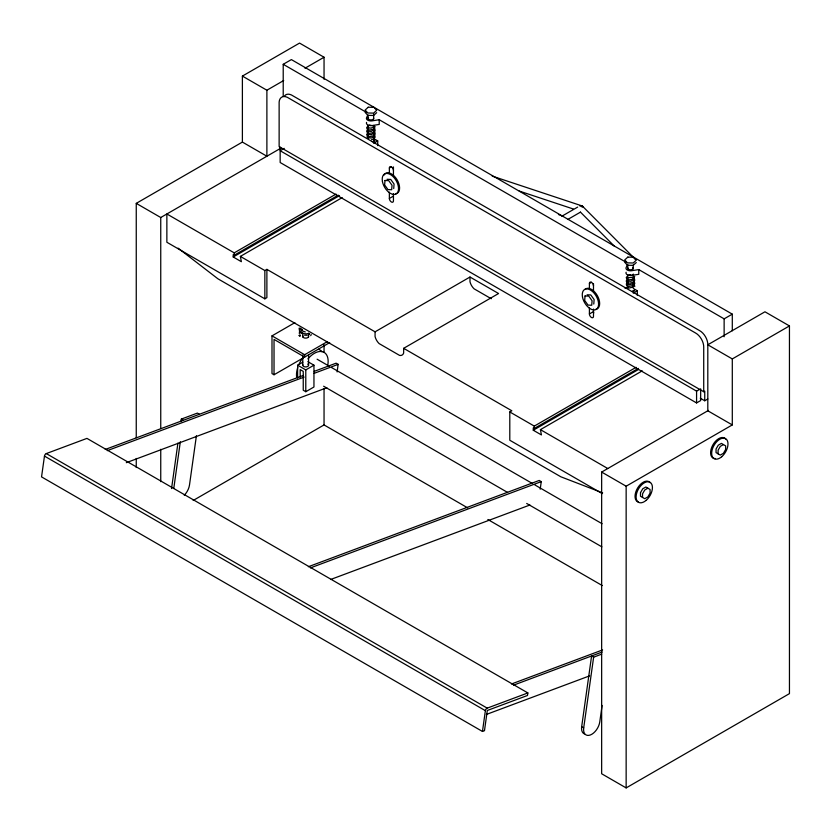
<?xml version="1.0" encoding="UTF-8"?>
<svg xmlns="http://www.w3.org/2000/svg" width="831" height="831" viewBox="0 0 831 831"><rect width="100%" height="100%" fill="white"/><g stroke="black" fill="none" stroke-linecap="round" stroke-linejoin="round"><path stroke-width="1.25" d="M642.529 497.426L642.55 493.801L644.763 489.989L647.889 488.192M373.929 133.531L374.189 132.783L371.353 134.695L367.884 134.393M633.534 283.413L633.793 282.665L632.848 283.87L628.828 284.784L627.343 283.818L627.395 284.753M393.717 188.564L394.071 184.077L390.736 179.434L387.028 179.288M593.77 304.063L594.134 299.575L590.789 294.943L587.081 294.787M300.552 328.494L301.757 330.738L305.268 331.953M300.593 331.87L300.999 333.366M373.929 136.762L371.353 137.988L367.666 137.79M633.534 286.643L632.692 287.329M374.282 140.647L374.864 140.709L373.836 142.08M299.129 328.152C298.589 332.982 305.019 334.779 308.737 333.48M44.469 456.105L41.55 476.89L482.458 731.446L484.473 730.698L487.309 710.484L527.508 695.464L527.862 692.94L86.954 438.384L46.297 453.581A2.233 1.288 -60 0 0 44.469 456.105L485.377 710.661L482.458 731.446M171.55 488.566L177.927 443.1M180.94 421.629L181.303 419.104L197.383 413.09L199.419 414.274M173.772 488.483L180.327 441.749M196.407 435.745L189.499 484.992A11.551 6.669 -60 0 1 184.253 495.245M337.095 371.935L338.155 364.362L336.119 363.178L314.243 371.353M540.202 489.199L541.261 481.627L539.226 480.443L308.353 566.732M584.463 733.95A11.551 6.669 -60 0 1 581.669 726.71L591.589 655.981L593.635 657.165L601.675 654.153M602.091 705.457L599.785 721.879A11.551 6.669 -60 0 1 590.332 734.988A11.551 6.669 -60 0 1 583.705 727.883L593.635 657.165M627.301 288.077L627.665 287.422M311.261 334.592L310.68 335.682M367.551 115.602L366.585 117.659A4.487 2.586 0 0 0 367.738 120.173A4.487 2.586 0 0 0 372.091 120.848L379.216 119.726L625.847 262.118M627.602 264.445L626.148 267.52A4.487 2.586 0 0 0 627.312 270.033A4.487 2.586 0 0 0 631.664 270.709L638.779 269.587L724.133 318.855L732.298 314.149L732.298 330.769M299.659 330.333L299.326 333.543M633.44 291.961L634.313 290.289M374.116 126.219L371.343 128.088L367.863 127.964M367.967 126.073L366.637 127.673C366.855 131.215 371.737 129.854 373.805 128.878L375.093 126.509M367.718 128.41L368.642 127.517M368.123 132.628L366.616 134.497C367.094 137.821 371.706 136.461 373.753 135.546L375.155 133.749L374.573 131.038M366.959 137.032L368.091 135.931M627.571 275.954L626.242 277.554C626.46 281.096 631.342 279.735 633.409 278.759L634.697 276.391M627.727 282.498L626.314 283.901L626.761 285.854M632.775 291.567L633.876 290.528M376.682 112.663L373.597 115.478L367.832 115.343L365.141 112.393M636.286 262.544L633.201 265.359L627.436 265.224L624.746 262.274M301.352 330.8L302.266 330.125M309.589 334.394L309.589 333.511M368.154 129.283L366.606 131.069C366.99 134.497 371.717 133.147 373.773 132.202L375.155 130.353L374.532 127.683M627.758 279.164L626.21 280.951C626.595 284.379 631.321 283.028 633.378 282.083L634.759 280.234L634.136 277.554M136.253 437.74L136.253 203.366L242.392 142.08L242.392 76.088L299.555 43.087L324.048 57.235L324.048 79.246M283.215 96.261L283.215 64.299L291.38 59.593L732.298 314.149M242.392 76.088L266.886 90.226L283.703 80.524M304.998 68.235L324.048 57.235M136.253 203.366L160.747 217.514L280.982 148.095M284.244 148.375L280.161 150.733L696.575 391.141L699.64 389.375M373.649 143.254L377.721 140.906L377.721 145.622M338.279 195.15L234.228 255.221L233.21 254.629L233.21 256.987L241.374 261.703L240.356 256.405L264.85 270.542L266.886 269.369L266.886 297.643L264.85 298.828L166.865 242.257L166.865 213.972L234.228 252.863L336.036 194.09M233.21 256.987L339.495 195.628M389.365 173.087L389.365 168.007L391.401 166.834A2.888 1.662 60 0 1 393.447 170.365M240.356 256.405L342.164 197.622M393.447 193.561L393.447 200.811A2.888 1.662 60 0 1 391.401 201.995A2.888 1.662 60 0 1 389.365 198.453L393.447 196.106M303.429 357.787L274.033 374.76L271.997 373.586L271.997 335.869L294.86 322.667M271.997 335.869L304.655 354.723L327.518 341.531M274.033 374.76L274.033 339.401L304.655 357.081L329.689 342.621M297.623 378.022L297.623 365.193L302.733 362.243M561.714 216.299L577.659 207.096M297.623 365.193L305.787 369.909L313.952 365.193L313.952 386.997L305.787 391.713L303.242 390.238L303.242 371.384L300.178 369.618L300.178 377.16M568.144 219.259L580.495 212.123M375.072 331.829L469.993 277.024L498.569 293.52L403.658 348.324L403.658 353.04A8.985 5.183 60 0 1 399.576 355.398L379.154 343.608A8.985 5.183 60 0 1 375.072 336.534L375.072 331.829L266.886 269.369M193.176 500.48L324.048 424.932L467.645 507.845M589.408 288.575L589.408 283.506L591.454 282.322A2.888 1.662 60 0 1 593.49 285.864M625.089 288.419L628.132 286.653M593.49 309.059L593.49 316.31A2.888 1.662 60 0 1 591.454 317.484A2.888 1.662 60 0 1 589.408 313.952L593.49 311.594A2.888 1.662 60 0 0 593.76 312.934M633.253 293.135L637.315 290.777L637.315 295.493M602.215 493.604L509.798 440.243L509.798 411.958L511.844 410.784L403.658 348.324M509.798 411.958L534.291 426.106L636.099 367.323M642.228 370.865L540.42 429.637L541.438 434.945L533.273 430.229L533.273 427.872L534.291 428.464L638.343 368.393M533.273 430.229L638.437 369.515M284.555 95.908A12.881 7.437 60 0 1 291.38 94.942L699.64 330.645A11.25 6.492 60 0 1 707.804 344.792L732.298 358.93L789.45 325.929L789.45 693.625L626.148 787.913L601.654 773.765L601.654 472.07L708.469 410.4M703.722 391.733L703.722 347.14A11.25 6.492 60 0 0 695.557 333.002L287.297 97.3A12.881 7.437 60 0 0 279.133 102.016L279.133 146.609L703.722 391.733L704.74 391.141L704.74 400.771L707.804 398.994M280.161 147.222L280.161 162.512L696.575 402.931L700.658 400.573L700.658 388.783M601.654 472.07L626.148 486.208L732.298 424.921L732.298 358.93M723.448 444.575L720.321 446.361L718.109 450.184L718.088 453.799L720.29 455.087L723.417 453.3L725.64 449.478L725.65 445.863L721.412 443.39L718.285 445.177L716.062 449L716.052 452.615L718.254 453.913M302.193 333.553L302.744 333.273M371.55 139.701L373.711 138.891L375.124 137.157L374.604 134.393M632.786 277.274L627.467 277.845M632.89 287.142L628.797 288.077M105.257 449.467L303.315 375.446M107.292 450.641L304.136 377.077M313.858 373.441L338.155 364.362M126.333 462.68L326.822 387.745M310.399 567.905L541.261 481.627M330.655 579.487L529.918 505.009M511.46 683.986L602.589 649.925M513.506 685.17L602.205 652.013M485.377 710.661A2.233 1.288 -60 0 1 487.205 708.137L527.862 692.94M486.364 714.452L589.646 675.852M633.471 274.687L631.113 275.373L628.911 274.832L630.064 274.749M628.766 286.477L633.357 285.428L634.759 283.631L634.178 280.92M307.241 335.257L304.603 335.215M371.509 125.491L369.307 124.951M492.212 176.11L581.96 205.891M519.25 191.057L573.432 209.038M602.652 492.876L560.832 476.786L217.899 278.79L178.094 248.147M558.422 214.481L560.832 215.437M302.266 329.71L301.549 329.336M789.45 325.929L764.956 311.791L707.804 344.782L707.804 410.784L732.298 424.921M283.215 64.299L366.274 112.258M374.656 139.141L377.721 140.906M633.232 288.43L637.315 290.777M700.242 398.174L704.74 400.771M242.392 142.08L266.886 156.228L266.886 90.226M491.266 298.734L474.075 288.814A8.985 5.183 60 0 1 469.993 281.74L469.993 277.024M540.42 429.637L607.783 468.528M317.11 359.21L329.45 366.336M331.694 367.624L532.515 483.569M534.759 484.868L602.08 523.727M307.834 361.662L313.952 365.193M323.633 386.218L507.627 492.451M526.698 503.461L601.862 546.85M487.839 519.5L602.278 585.564M181.303 419.104L183.339 420.278M581.669 726.71L583.705 727.883M46.297 453.581L487.205 708.137M300.967 328.951L300.012 328.068M582.521 206.213L635.351 259.272M580.422 212.102L614.317 246.142M634.209 284.275L634.77 286.591M627.498 281.075L630.947 281.283L633.762 279.393L633.565 280.203M367.894 131.194L371.343 131.402L374.158 129.511L373.96 130.322M724.133 318.855L724.133 336.752M696.575 391.141L696.575 402.931M638.779 269.587L638.779 274.303L631.664 275.414A4.487 2.586 0 0 1 627.312 274.749A4.487 2.586 0 0 1 626.148 272.236M633.264 264.996L633.264 268.87M633.264 274.043L633.264 279.216M633.264 281.802L633.264 285.677M627.769 264.996L627.769 268.87M627.769 275.331L627.769 288.264M626.148 486.208L626.148 787.913M593.49 283.683L593.49 290.933M589.408 307.605L589.408 313.952M534.291 426.106L534.291 428.464M393.447 166.927L393.447 175.445M389.365 192.117L389.365 198.453M379.216 119.726L379.216 124.432L372.091 125.554A4.487 2.586 0 0 1 367.738 124.889A4.487 2.586 0 0 1 366.585 122.375M373.659 113.816L373.659 118.989M373.659 125.45L373.659 139.67M368.164 115.114L368.164 118.989M368.164 125.45L368.164 138.382M324.048 344.657L324.048 352.427M324.048 388.679L324.048 424.932M308.561 333.158L308.561 337.002M308.561 354.982L308.561 365.256M305.787 369.909L305.787 391.713M304.655 354.723L304.655 357.081M302.785 333.158L302.785 337.002M302.785 354.982L302.785 365.256M264.85 270.542L264.85 298.828M234.228 252.863L234.228 255.221M160.747 217.514L160.747 428.567M160.747 449.291L160.747 481.658M136.253 458.452L136.253 467.521M307.719 364.082A2.888 1.662 0 0 1 306.421 366.866A2.888 1.662 0 0 1 302.889 364.83M373.659 140.356A2.742 1.589 0 0 1 373.566 140.771M372.849 141.478A2.742 1.589 0 0 1 372.288 141.727M589.408 283.506A2.888 1.662 60 0 1 591.454 282.322M389.365 168.007A2.888 1.662 60 0 1 391.401 166.834M633.16 290.642A2.742 1.589 0 0 1 632.453 291.359M582.261 206.005A2.888 1.662 -60 0 1 582.863 207.324M579.778 205.943A2.888 1.662 60 0 1 580.516 206.015L580.911 206.202A2.888 1.662 60 0 1 581.69 206.826M373.566 117.929A2.742 1.589 0 0 1 370.553 119.913A2.742 1.589 0 0 1 368.538 117.555M632.858 267.416A2.742 1.589 0 0 1 630.843 269.774A2.742 1.589 0 0 1 627.831 267.79M384.005 175.123A11.551 6.669 60 0 1 396.823 179.33A11.551 6.669 60 0 1 395.753 193.8M584.868 289.489A11.551 6.669 60 0 1 597.458 295.805A11.551 6.669 60 0 1 595.817 309.309M308.467 336.025A2.888 1.662 0 0 1 304.925 338.072L304.229 337.905A2.888 1.662 0 0 1 302.889 336.025M318.387 349.332A19.487 11.25 -60 0 1 322.033 351.793M296.657 377.212A19.487 11.25 -60 0 1 297.768 367.427M299.139 363.947A19.487 11.25 -60 0 1 303.086 357.455M307.958 358.847A19.487 11.25 -60 0 1 322.833 351.804A19.487 11.25 -60 0 1 327.757 365.245M715.387 458.567A11.551 6.669 -60 0 1 712.614 445.364A11.551 6.669 -60 0 1 725.692 439.048M638.447 502.069A11.551 6.669 -60 0 1 637.616 488.005A11.551 6.669 -60 0 1 650.133 482.676M640.504 492.627L640.493 496.242L644.731 498.714L647.858 496.928L650.081 493.105L650.091 489.49L645.853 487.018L642.727 488.805L640.504 492.627M384.992 180.472L384.628 184.96L387.973 189.593L391.671 189.738L392.035 185.251L388.69 180.618L384.992 180.472M585.045 295.971L584.681 300.458L588.026 305.091L591.724 305.247L592.088 300.749L588.743 296.116L585.045 295.971M299.16 335.412C300.001 338.508 301.321 333.314 299.16 335.412M368.226 107.22L365.141 110.035L367.832 112.985L373.597 113.12L376.682 110.305L373.992 107.355L368.226 107.22M627.831 257.101L624.746 259.916L627.436 262.866L633.201 263.001L636.286 260.186L633.596 257.236L627.831 257.101M382.426 181.48A11.551 6.669 60 0 0 395.951 194.028A11.551 6.669 60 0 0 392.741 176.276A11.551 6.669 60 0 0 382.426 181.48M582.479 296.979A11.551 6.669 60 0 0 596.014 309.527A11.551 6.669 60 0 0 592.794 291.774A11.551 6.669 60 0 0 582.479 296.979M721.682 456.759A11.551 6.669 -60 0 0 725.785 438.768A11.551 6.669 -60 0 0 712.011 450.433A11.551 6.669 -60 0 0 721.682 456.759M646.123 500.387A11.551 6.669 -60 0 0 650.226 482.396A11.551 6.669 -60 0 0 636.453 494.05A11.551 6.669 -60 0 0 646.123 500.387"/></g></svg>
